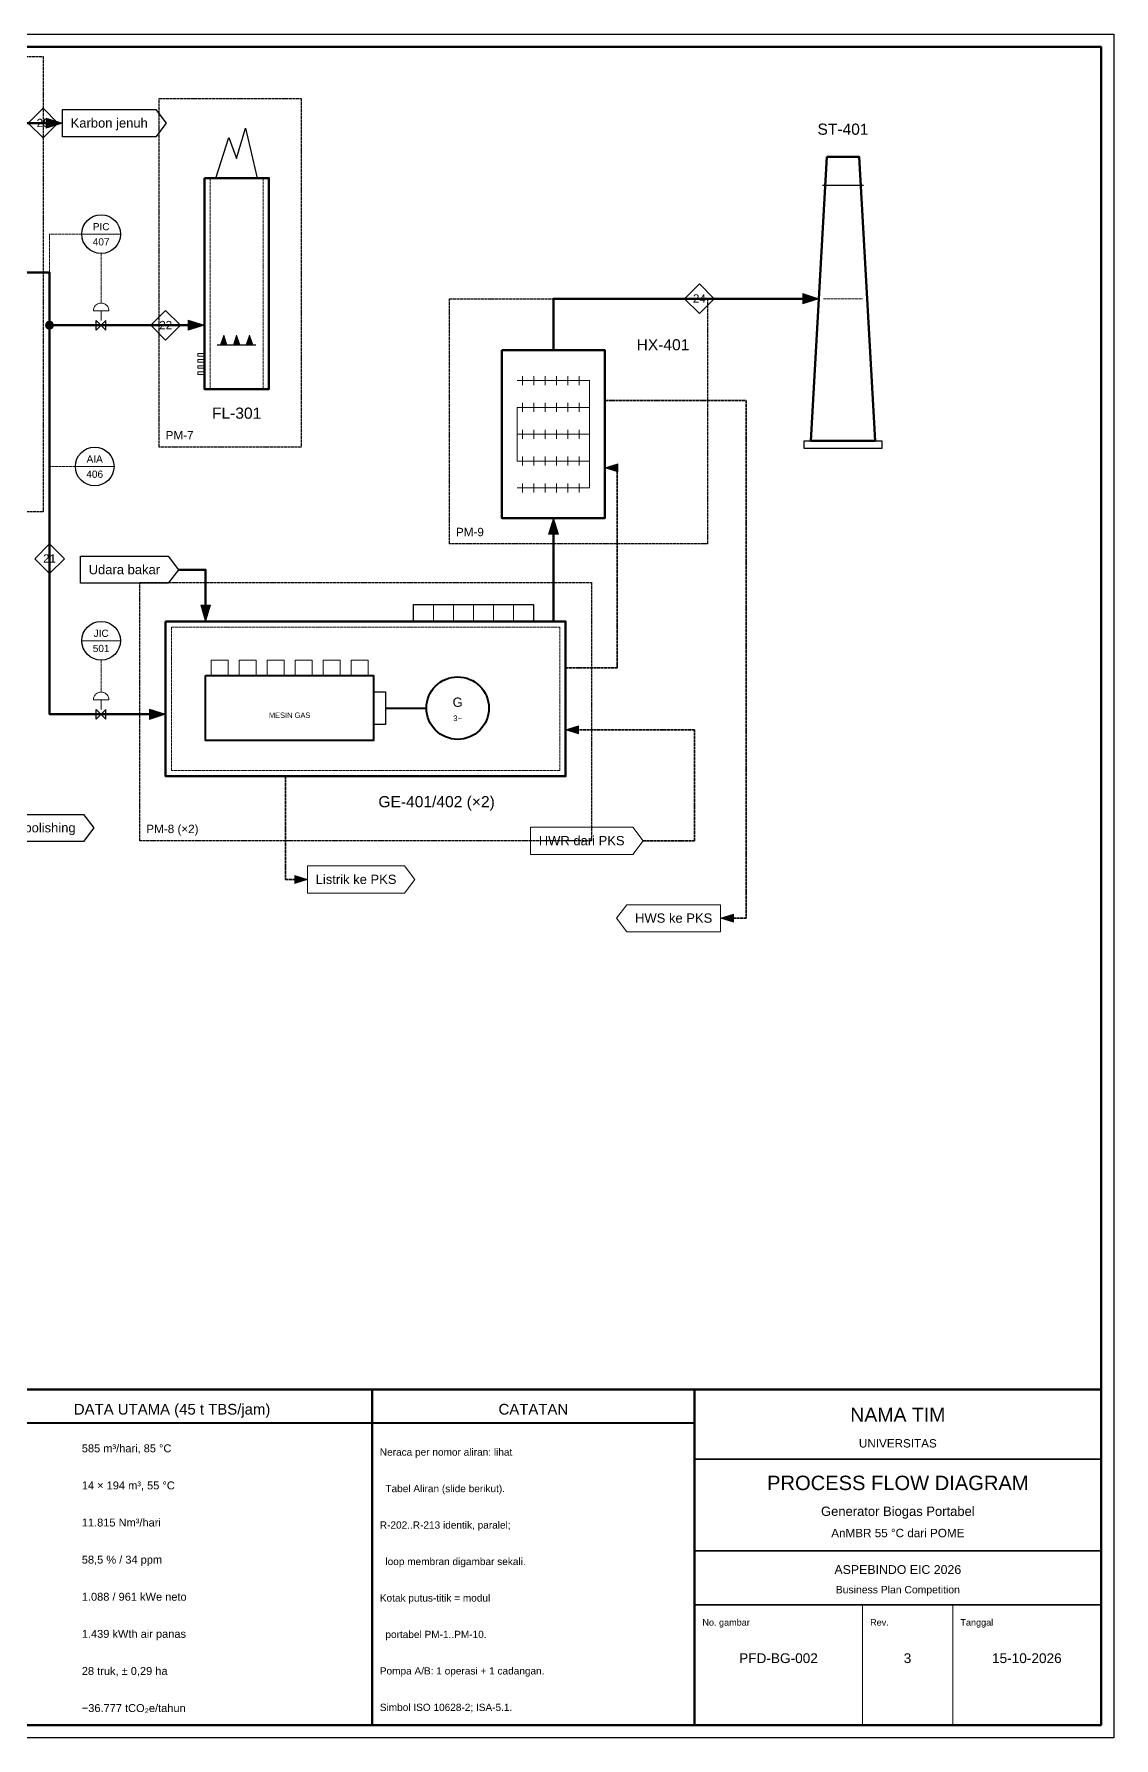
# Model space of a CAD drawing. Header units: millimetres. Extents: x 3 to 477, y 3 to 267.
# Drawn here: x 309.6 to 477, y 3 to 267 of the extents above; entities that cross this region are included whole.
import ezdxf
from ezdxf.enums import TextEntityAlignment as Align

# ---------------------------------------------------------------- set-up
doc = ezdxf.new("R2010")
doc.units = ezdxf.units.MM
doc.linetypes.add('DASHED', pattern=[1.524, 1.27, -0.254])
for name, color, linetype in [('PFD-BINGKAI', 7, 'Continuous'), ('PFD-INSTRUMEN', 7, 'Continuous'), ('PFD-PERALATAN', 7, 'Continuous'), ('PFD-PROSES', 7, 'Continuous'), ('PFD-SINYAL', 7, 'Continuous'), ('PFD-TABEL', 7, 'Continuous'), ('PFD-TEKS', 7, 'Continuous'), ('PFD-UTILITAS', 8, 'Continuous')]:
    doc.layers.add(name, color=color, linetype=linetype)
doc.styles.add('PFD', font='arial.ttf')

msp = doc.modelspace()

# ---------------------------------------------------------------- hatches: boundary and pattern name
at = {"layer": 'PFD-PERALATAN'}
for points in [[(338.5, 218.84), (339.5, 218.84), (339, 220.36)], [(340.5, 218.84), (341.5, 218.84), (341, 220.36)], [(342.5, 218.84), (343.5, 218.84), (343, 220.36)]]:
    msp.add_hatch(color=7, dxfattribs=at).paths.add_polyline_path(points)
at = {"layer": 'PFD-PROSES'}
for points in [[(314, 253.2), (311.5, 252.43), (311.5, 253.97)], [(431.25, 226), (428.75, 225.22), (428.75, 226.78)], [(336, 221.88), (333.5, 221.1), (333.5, 222.66)], [(390.1, 192), (390.88, 189.5), (389.33, 189.5)], [(336.2, 176), (335.43, 178.5), (336.97, 178.5)], [(330, 161.6), (327.5, 160.82), (327.5, 162.38)]]:
    msp.add_hatch(color=7, dxfattribs=at).paths.add_polyline_path(points)
h = msp.add_hatch(color=7, dxfattribs=at)
edge = h.paths.add_edge_path()
edge.add_arc((312, 221.88), 0.62, 0, 360)
at = {"layer": 'PFD-UTILITAS'}
for points in [[(398.1, 199.8), (400.1, 200.43), (400.1, 199.18)], [(392, 159.2), (394, 159.82), (394, 158.57)], [(352, 136), (350, 135.38), (350, 136.62)], [(416, 130), (418, 130.62), (418, 129.38)]]:
    msp.add_hatch(color=7, dxfattribs=at).paths.add_polyline_path(points)

# ---------------------------------------------------------------- linework, layer by layer
at = {"layer": 'PFD-BINGKAI', "linetype": 'Continuous', "lineweight": 30, "ltscale": 0.35}
msp.add_lwpolyline([(3, 267), (477, 267), (477, 3), (3, 3)], close=True, dxfattribs=at)
at = {"layer": 'PFD-BINGKAI', "linetype": 'Continuous', "lineweight": 70, "ltscale": 0.35}
msp.add_lwpolyline([(5, 265), (475, 265), (475, 5), (5, 5)], close=True, dxfattribs=at)
at = {"layer": 'PFD-BINGKAI', "linetype": 'DASHED', "lineweight": 30, "ltscale": 0.35}
for points in [[(177, 263.5), (311, 263.5), (311, 193), (177, 193)], [(329, 257), (351, 257), (351, 203), (329, 203)], [(374, 226), (414, 226), (414, 188), (374, 188)], [(326, 182), (396, 182), (396, 142), (326, 142)]]:
    msp.add_lwpolyline(points, close=True, dxfattribs=at)
at = {"layer": 'PFD-BINGKAI', "linetype": 'Continuous', "lineweight": 70, "ltscale": 0.35}
msp.add_lwpolyline([(5, 57), (475, 57)], dxfattribs=at)
at = {"layer": 'PFD-INSTRUMEN', "linetype": 'Continuous', "lineweight": 20, "ltscale": 0.35}
for points in [[(317, 236), (323, 236)], [(316, 200), (322, 200)], [(317, 173), (323, 173)]]:
    msp.add_lwpolyline(points, dxfattribs=at)
at = {"layer": 'PFD-INSTRUMEN', "lineweight": 30}
for centre in [(320, 236), (319, 200), (320, 173)]:
    msp.add_circle(centre, 3, dxfattribs=at)
at = {"layer": 'PFD-PERALATAN', "linetype": 'Continuous', "lineweight": 25, "ltscale": 0.35}
for points in [[(337.8, 244.68), (339.8, 251), (341, 247.72), (342.4, 252.4), (344.2, 244.68)], [(319.25, 222.63), (320.75, 221.13), (320.75, 222.63), (319.25, 221.13)], [(319.25, 162.35), (320.75, 160.85), (320.75, 162.35), (319.25, 160.85)]]:
    msp.add_lwpolyline(points, close=True, dxfattribs=at)
at = {"layer": 'PFD-PERALATAN', "linetype": 'Continuous', "lineweight": 50, "ltscale": 0.35}
for points in [[(432.5, 248), (437.5, 248), (440, 204), (430, 204)], [(336, 244.68), (346, 244.68), (346, 212), (336, 212)], [(382.1, 218), (398.1, 218), (398.1, 192), (382.1, 192)], [(330, 176), (392, 176), (392, 152), (330, 152)]]:
    msp.add_lwpolyline(points, close=True, dxfattribs=at)
at = {"layer": 'PFD-PERALATAN', "linetype": 'DASHED', "lineweight": 13, "ltscale": 0.35}
for points in [[(336.9, 244.68), (336.9, 212)], [(345.1, 244.68), (345.1, 212)], [(432, 226), (438, 226)]]:
    msp.add_lwpolyline(points, dxfattribs=at)
at = {"layer": 'PFD-PERALATAN', "linetype": 'Continuous', "lineweight": 25, "ltscale": 0.35}
msp.add_lwpolyline([(431.8, 243.6), (438.2, 243.6)], dxfattribs=at)
at = {"layer": 'PFD-PERALATAN', "linetype": 'Continuous', "lineweight": 20, "ltscale": 0.35}
for points in [[(321.2, 224.13), (321.19, 224.26), (321.17, 224.4), (321.13, 224.53), (321.08, 224.65), (321.02, 224.77), (320.94, 224.88), (320.85, 224.98), (320.75, 225.07), (320.64, 225.15), (320.52, 225.21), (320.4, 225.26), (320.27, 225.3), (320.13, 225.32), (320, 225.33), (319.87, 225.32), (319.73, 225.3), (319.6, 225.26), (319.48, 225.21), (319.36, 225.15), (319.25, 225.07), (319.15, 224.98), (319.06, 224.88), (318.98, 224.77), (318.92, 224.65), (318.87, 224.53), (318.83, 224.4), (318.81, 224.26), (318.8, 224.13)], [(337.07, 170), (339.67, 170), (339.67, 167.6), (337.07, 167.6)], [(341.41, 170), (344.01, 170), (344.01, 167.6), (341.41, 167.6)], [(345.75, 170), (348.35, 170), (348.35, 167.6), (345.75, 167.6)], [(350.09, 170), (352.69, 170), (352.69, 167.6), (350.09, 167.6)], [(354.43, 170), (357.03, 170), (357.03, 167.6), (354.43, 167.6)], [(358.77, 170), (361.37, 170), (361.37, 167.6), (358.77, 167.6)], [(321.2, 163.85), (321.19, 163.98), (321.17, 164.12), (321.13, 164.25), (321.08, 164.37), (321.02, 164.49), (320.94, 164.6), (320.85, 164.7), (320.75, 164.79), (320.64, 164.87), (320.52, 164.93), (320.4, 164.98), (320.27, 165.02), (320.13, 165.04), (320, 165.05), (319.87, 165.04), (319.73, 165.02), (319.6, 164.98), (319.48, 164.93), (319.36, 164.87), (319.25, 164.79), (319.15, 164.7), (319.06, 164.6), (318.98, 164.49), (318.92, 164.37), (318.87, 164.25), (318.83, 164.12), (318.81, 163.98), (318.8, 163.85)]]:
    msp.add_lwpolyline(points, close=True, dxfattribs=at)
for points in [[(320, 222.63), (320, 224.13)], [(384.5, 213.32), (395.7, 213.32)], [(395.7, 213.32), (395.7, 196.68)], [(384.5, 209.16), (395.7, 209.16)], [(384.5, 209.16), (384.5, 200.84)], [(384.5, 205), (395.7, 205)], [(384.5, 200.84), (395.7, 200.84)], [(384.5, 196.68), (395.7, 196.68)], [(320, 162.35), (320, 163.85)]]:
    msp.add_lwpolyline(points, dxfattribs=at)
at = {"layer": 'PFD-PERALATAN', "linetype": 'Continuous', "lineweight": 9, "ltscale": 0.35}
for points in [[(338.5, 218.84), (339.5, 218.84), (339, 220.36)], [(340.5, 218.84), (341.5, 218.84), (341, 220.36)], [(342.5, 218.84), (343.5, 218.84), (343, 220.36)], [(335, 217.52), (336, 217.52), (336, 217.12), (335, 217.12)], [(335, 216.57), (336, 216.57), (336, 216.17), (335, 216.17)], [(335, 215.62), (336, 215.62), (336, 215.22), (335, 215.22)], [(335, 214.67), (336, 214.67), (336, 214.27), (335, 214.27)]]:
    msp.add_lwpolyline(points, close=True, dxfattribs=at)
at = {"layer": 'PFD-PERALATAN', "linetype": 'Continuous', "lineweight": 30, "ltscale": 0.35}
msp.add_lwpolyline([(338, 218.84), (344, 218.84)], dxfattribs=at)
at = {"layer": 'PFD-PERALATAN', "linetype": 'Continuous', "lineweight": 9, "ltscale": 0.35}
for points in [[(385.3, 214.02), (385.3, 212.62)], [(387.06, 214.02), (387.06, 212.62)], [(388.82, 214.02), (388.82, 212.62)], [(390.58, 214.02), (390.58, 212.62)], [(392.34, 214.02), (392.34, 212.62)], [(394.1, 214.02), (394.1, 212.62)], [(385.3, 209.86), (385.3, 208.46)], [(387.06, 209.86), (387.06, 208.46)], [(388.82, 209.86), (388.82, 208.46)], [(390.58, 209.86), (390.58, 208.46)], [(392.34, 209.86), (392.34, 208.46)], [(394.1, 209.86), (394.1, 208.46)], [(385.3, 205.7), (385.3, 204.3)], [(387.06, 205.7), (387.06, 204.3)], [(388.82, 205.7), (388.82, 204.3)], [(390.58, 205.7), (390.58, 204.3)], [(392.34, 205.7), (392.34, 204.3)], [(394.1, 205.7), (394.1, 204.3)], [(385.3, 201.54), (385.3, 200.14)], [(387.06, 201.54), (387.06, 200.14)], [(388.82, 201.54), (388.82, 200.14)], [(390.58, 201.54), (390.58, 200.14)], [(392.34, 201.54), (392.34, 200.14)], [(394.1, 201.54), (394.1, 200.14)], [(385.3, 197.38), (385.3, 195.98)], [(387.06, 197.38), (387.06, 195.98)], [(388.82, 197.38), (388.82, 195.98)], [(390.58, 197.38), (390.58, 195.98)], [(392.34, 197.38), (392.34, 195.98)], [(394.1, 197.38), (394.1, 195.98)], [(371.54, 178.6), (371.54, 176)], [(374.64, 178.6), (374.64, 176)], [(377.74, 178.6), (377.74, 176)], [(380.84, 178.6), (380.84, 176)], [(383.94, 178.6), (383.94, 176)]]:
    msp.add_lwpolyline(points, dxfattribs=at)
at = {"layer": 'PFD-PERALATAN', "linetype": 'Continuous', "lineweight": 30, "ltscale": 0.35}
for points in [[(429, 204), (441, 204), (441, 202.8), (429, 202.8)], [(368.44, 178.6), (387.04, 178.6), (387.04, 176), (368.44, 176)], [(362.24, 165.08), (364.1, 165.08), (364.1, 160.04), (362.24, 160.04)]]:
    msp.add_lwpolyline(points, close=True, dxfattribs=at)
at = {"layer": 'PFD-PERALATAN', "linetype": 'DASHED', "lineweight": 15, "ltscale": 0.35}
msp.add_lwpolyline([(330.9, 175.1), (391.1, 175.1), (391.1, 152.9), (330.9, 152.9)], close=True, dxfattribs=at)
at = {"layer": 'PFD-PERALATAN', "linetype": 'Continuous', "lineweight": 40, "ltscale": 0.35}
msp.add_lwpolyline([(336.2, 167.6), (362.24, 167.6), (362.24, 157.52), (336.2, 157.52)], close=True, dxfattribs=at)
msp.add_lwpolyline([(364.1, 162.56), (370.42, 162.56)], dxfattribs=at)
at = {"layer": 'PFD-PERALATAN', "lineweight": 40}
msp.add_circle((375.26, 162.56), 4.84, dxfattribs=at)
at = {"layer": 'PFD-PROSES', "linetype": 'Continuous', "lineweight": 5, "ltscale": 0.35}
for points in [[(314, 253.2), (311.5, 252.43), (311.5, 253.97)], [(431.25, 226), (428.75, 225.22), (428.75, 226.78)], [(336, 221.88), (333.5, 221.1), (333.5, 222.66)], [(390.1, 192), (390.88, 189.5), (389.33, 189.5)], [(336.2, 176), (335.43, 178.5), (336.97, 178.5)], [(330, 161.6), (327.5, 160.82), (327.5, 162.38)]]:
    msp.add_lwpolyline(points, close=True, dxfattribs=at)
at = {"layer": 'PFD-PROSES', "linetype": 'Continuous', "lineweight": 60, "ltscale": 0.35}
for points in [[(308, 253.2), (311.88, 253.2)], [(308, 230.08), (312, 230.08), (312, 221.88)], [(390.1, 218), (390.1, 226), (429.12, 226)], [(312, 221.88), (333.88, 221.88)], [(312, 221.88), (312, 161.6), (327.88, 161.6)], [(390.14, 176), (390.11, 189.88)], [(332, 184), (336.2, 184), (336.2, 178.12)]]:
    msp.add_lwpolyline(points, dxfattribs=at)
at = {"layer": 'PFD-PROSES', "lineweight": 5}
msp.add_circle((312, 221.88), 0.62, dxfattribs=at)
at = {"layer": 'PFD-SINYAL', "linetype": 'DASHED', "lineweight": 20, "ltscale": 0.35}
for points in [[(317, 236), (312, 236), (312, 230.1)], [(320, 233), (320, 225.33)], [(316, 200), (312, 200)], [(320, 170), (320, 165.05)]]:
    msp.add_lwpolyline(points, dxfattribs=at)
at = {"layer": 'PFD-TABEL', "linetype": 'Continuous', "lineweight": 70, "ltscale": 0.35}
for points in [[(362, 57), (362, 5)], [(412, 57), (412, 5)]]:
    msp.add_lwpolyline(points, dxfattribs=at)
at = {"layer": 'PFD-TABEL', "linetype": 'Continuous', "lineweight": 40, "ltscale": 0.35}
for points in [[(300, 51.8), (362, 51.8)], [(362, 51.8), (412, 51.8)]]:
    msp.add_lwpolyline(points, dxfattribs=at)
at = {"layer": 'PFD-TABEL', "linetype": 'Continuous', "lineweight": 35, "ltscale": 0.35}
for points in [[(412, 46.2), (475, 46.2)], [(412, 32), (475, 32)], [(412, 23.6), (475, 23.6)]]:
    msp.add_lwpolyline(points, dxfattribs=at)
at = {"layer": 'PFD-TABEL', "linetype": 'Continuous', "lineweight": 15, "ltscale": 0.35}
for points in [[(438, 23.6), (438, 5)], [(452, 23.6), (452, 5)]]:
    msp.add_lwpolyline(points, dxfattribs=at)
at = {"layer": 'PFD-TEKS', "linetype": 'Continuous', "lineweight": 30, "ltscale": 0.35}
for points in [[(311, 255.5), (313.3, 253.2), (311, 250.9), (308.7, 253.2)], [(314, 255.3), (328.5, 255.3), (330.1, 253.2), (328.5, 251.1), (314, 251.1)], [(412.73, 228.3), (415.03, 226), (412.73, 223.7), (410.43, 226)], [(330, 224.18), (332.3, 221.88), (330, 219.58), (327.7, 221.88)], [(312, 188.01), (314.3, 185.71), (312, 183.41), (309.7, 185.71)], [(316.79, 186.1), (330.4, 186.1), (332, 184), (330.4, 181.9), (316.79, 181.9)], [(292, 146.1), (317.28, 146.1), (318.88, 144), (317.28, 141.9), (292, 141.9)]]:
    msp.add_lwpolyline(points, close=True, dxfattribs=at)
at = {"layer": 'PFD-TEKS', "linetype": 'Continuous', "lineweight": 20, "ltscale": 0.35}
for points in [[(386.58, 144.1), (402.4, 144.1), (404, 142), (402.4, 139.9), (386.58, 139.9)], [(352, 138.1), (367.05, 138.1), (368.65, 136), (367.05, 133.9), (352, 133.9)], [(416, 132.1), (401.51, 132.1), (399.91, 130), (401.51, 127.9), (416, 127.9)]]:
    msp.add_lwpolyline(points, close=True, dxfattribs=at)
at = {"layer": 'PFD-UTILITAS', "linetype": 'DASHED', "lineweight": 35, "ltscale": 0.35}
for points in [[(398.1, 210.2), (420, 210.2), (420, 130), (417.7, 130)], [(392, 168.8), (400, 168.8), (400, 199.8), (399.8, 199.8)], [(404, 142), (412, 142), (412, 159.2), (393.7, 159.2)], [(348.6, 152), (348.6, 136), (350.3, 136)]]:
    msp.add_lwpolyline(points, dxfattribs=at)
at = {"layer": 'PFD-UTILITAS', "linetype": 'Continuous', "lineweight": 5, "ltscale": 0.35}
for points in [[(398.1, 199.8), (400.1, 200.43), (400.1, 199.18)], [(392, 159.2), (394, 159.82), (394, 158.57)], [(352, 136), (350, 135.38), (350, 136.62)], [(416, 130), (418, 130.62), (418, 129.38)]]:
    msp.add_lwpolyline(points, close=True, dxfattribs=at)

# ---------------------------------------------------------------- texts
at = {"layer": 'PFD-BINGKAI', "style": 'PFD'}
for s, p in [('PM-7', (330, 204.2)), ('PM-9', (375, 189.2)), ('PM-8 (×2)', (327, 143.2))]:
    msp.add_text(s, height=1.296, dxfattribs=at).set_placement(p)
at = {"layer": 'PFD-INSTRUMEN', "style": 'PFD'}
for s, p in [('PIC', (320, 236.6)), ('407', (320, 234.25)), ('AIA', (319, 200.6)), ('406', (319, 198.25)), ('JIC', (320, 173.6)), ('501', (320, 171.25))]:
    msp.add_text(s, height=1.116, dxfattribs=at).set_placement(p, align=Align.CENTER)
at = {"layer": 'PFD-TABEL', "style": 'PFD'}
for s, height, p in [('DATA UTAMA (45 t TBS/jam)', 1.656, (331, 53.1)), ('CATATAN', 1.656, (387, 53.1)), ('NAMA TIM', 2.16, (443.5, 52)), ('UNIVERSITAS', 1.296, (443.5, 48)), ('PROCESS FLOW DIAGRAM', 2.232, (443.5, 41.4)), ('Generator Biogas Portabel', 1.44, (443.5, 37.4)), ('AnMBR 55 °C dari POME', 1.296, (443.5, 34.1)), ('ASPEBINDO EIC 2026', 1.368, (443.5, 28.4)), ('Business Plan Competition', 1.152, (443.5, 25.4)), ('PFD-BG-002', 1.512, (425, 14.6)), ('3', 1.51, (445, 14.6)), ('15-10-2026', 1.512, (463.5, 14.6))]:
    msp.add_text(s, height=height, dxfattribs=at).set_placement(p, align=Align.CENTER)
for s, height, p in [('585 m³/hari, 85 °C', 1.224, (317, 47.26)), ('Neraca per nomor aliran: lihat', 1.116, (363.2, 46.73)), ('14 × 194 m³, 55 °C', 1.224, (317, 41.51)), ('  Tabel Aliran (slide berikut).', 1.116, (363.2, 41.08)), ('11.815 Nm³/hari', 1.224, (317, 35.76)), ('R-202..R-213 identik, paralel;', 1.116, (363.2, 35.43)), ('58,5 % / 34 ppm', 1.224, (317, 30.01)), ('  loop membran digambar sekali.', 1.116, (363.2, 29.78)), ('1.088 / 961 kWe neto', 1.224, (317, 24.26)), ('Kotak putus-titik = modul', 1.116, (363.2, 24.13)), ('No. gambar', 1.008, (413.2, 20.4)), ('Rev.', 1.008, (439.2, 20.4)), ('Tanggal', 1.008, (453.2, 20.4)), ('1.439 kWth air panas', 1.224, (317, 18.51)), ('  portabel PM-1..PM-10.', 1.116, (363.2, 18.48)), ('28 truk, ± 0,29 ha', 1.224, (317, 12.76)), ('Pompa A/B: 1 operasi + 1 cadangan.', 1.116, (363.2, 12.83)), ('−36.777 tCO₂e/tahun', 1.224, (317, 7.01)), ('Simbol ISO 10628-2; ISA-5.1.', 1.116, (363.2, 7.18))]:
    msp.add_text(s, height=height, dxfattribs=at).set_placement(p)
at = {"layer": 'PFD-TEKS', "style": 'PFD'}
for s, height, p in [('25', 1.296, (311, 252.58)), ('Karbon jenuh', 1.44, (321.25, 252.51)), ('ST-401', 1.728, (435, 251.4)), ('24', 1.296, (412.73, 225.38)), ('22', 1.296, (330, 221.26)), ('FL-301', 1.728, (341, 207.4)), ('21', 1.296, (312, 185.09)), ('Udara bakar', 1.44, (323.6, 183.31)), ('G', 1.44, (375.26, 162.76)), ('MESIN GAS', 0.828, (349.22, 161.05)), ('3~', 0.864, (375.26, 160.56)), ('GE-401/402 (×2)', 1.728, (372, 147.2)), ('Efluen ke kolam polishing', 1.44, (304.64, 143.31)), ('HWR dari PKS', 1.44, (394.49, 141.31)), ('Listrik ke PKS', 1.44, (359.52, 135.31)), ('HWS ke PKS', 1.44, (408.75, 129.31))]:
    msp.add_text(s, height=height, dxfattribs=at).set_placement(p, align=Align.CENTER)
msp.add_text('HX-401', height=1.728, dxfattribs=at).set_placement((403, 218))

doc.saveas('drawing.dxf')
